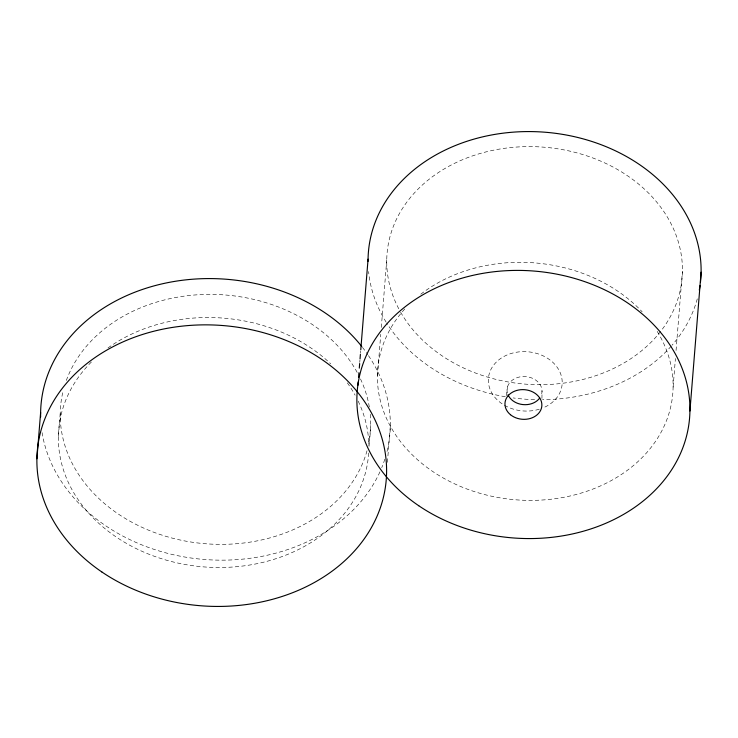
<?xml version="1.0" encoding="UTF-8"?>
<svg xmlns="http://www.w3.org/2000/svg" width="738" height="738" viewBox="0 0 738 738"><rect width="100%" height="100%" fill="white"/><g stroke="black" fill="none" stroke-linecap="round" stroke-linejoin="round"><path stroke-width="0.55" stroke-dasharray="3.69 2.77" d="M541.941 398.437L542.024 390.956M58.376 436.435L60.239 413.298M359.757 362.395L359.941 360.107M360.495 353.216L360.679 350.928M369.009 446.379L370.697 425.448M377.441 375.559L380.753 334.323M381.306 327.451L386.749 259.868M387.404 462.339L390.31 426.213M673.111 387.136L675.418 358.502M676.054 350.476L682.419 271.446M506.213 395.725L507.578 386.62M697.29 298.853A166.723 133.846 4.6 0 1 672.004 345.264M671.248 346.113A166.723 133.846 4.6 0 1 542.559 399.728M534.635 399.655A166.723 133.846 4.6 0 1 513.178 397.939M505.355 396.749A166.723 133.846 4.6 0 1 386.758 323.161M386.159 322.192A166.723 133.846 4.6 0 1 368.576 271.529M398.769 308.798A148.015 118.827 4.6 0 1 544.45 147.231A148.015 118.827 4.6 0 1 661.405 330.421M660.722 331.307A148.015 118.827 4.6 0 1 524.709 384.074A148.015 118.827 4.6 0 1 399.295 309.785M657.18 331.371A148.015 118.827 4.6 0 1 612.3 480.004A148.015 118.827 4.6 0 1 421.214 462.892A148.015 118.827 4.6 0 1 404.95 308.788M420.798 294.194A148.015 118.827 4.6 0 1 642.18 311.851M507.403 393.013A17.518 14.068 4.6 0 1 526.056 376.62A17.518 14.068 4.6 0 1 540.769 396.315M539.266 409.239A36.965 29.677 4.6 0 1 488.482 377.736A36.965 29.677 4.6 0 1 544.939 356.758A36.965 29.677 4.6 0 1 544.072 407.459M368.465 355.615A175.063 140.543 4.6 0 1 386.426 453.787M384.83 459.184A175.063 140.543 4.6 0 1 381.74 467.661M379.941 471.831A175.063 140.543 4.6 0 1 196.539 558.712A175.063 140.543 4.6 0 1 42.075 432.606M362.478 347.377A175.063 140.543 4.6 0 1 367.828 354.674M370.264 414.295A155.423 124.777 4.6 0 1 368.363 445.337M367.017 450.77A155.423 124.777 4.6 0 1 183.172 540.631A155.423 124.777 4.6 0 1 63.339 390.144M66.319 380.476A155.423 124.777 4.6 0 1 205.063 294.444A155.423 124.777 4.6 0 1 357.524 373.041M360.495 378.945A155.423 124.777 4.6 0 1 369.406 407.616M368.659 453.031A155.423 124.777 4.6 0 1 159.113 557.928A155.423 124.777 4.6 0 1 91.78 361.62M107.979 347.958A155.423 124.777 4.6 0 1 330.67 363.797M347.33 382.865A155.423 124.777 4.6 0 1 355.135 395.208M358.161 401.085A155.423 124.777 4.6 0 1 368.834 445.245"/><path stroke-width="1.11" d="M36.9 458.805L40.627 412.524M357.912 385.347L358.188 381.906M358.557 377.312L358.926 372.727M359.295 368.133L359.664 363.548M360.033 358.954L360.402 354.369M360.771 349.775L368.068 259.139M689.929 411.001L701.1 272.174M700.03 285.624A166.723 133.846 4.6 0 1 699.301 290.062M368.05 261.381A166.723 133.846 4.6 0 1 541.683 131.982A166.723 133.846 4.6 0 1 700.454 282.276M539.773 397.948A17.518 14.068 4.6 0 1 522.993 404.59A17.518 14.068 4.6 0 1 508.021 394.793M40.636 416.988A175.063 140.543 4.6 0 1 163.984 283.438A175.063 140.543 4.6 0 1 361.795 346.509M418.741 505.733A166.723 133.846 4.6 0 0 687.917 429.996A166.723 133.846 4.6 0 0 463.575 277.728A166.723 133.846 4.6 0 0 418.741 505.733M510.493 414.728A18.487 14.843 4.6 0 0 541.295 408.686A18.487 14.843 4.6 0 0 518.445 390.033A18.487 14.843 4.6 0 0 510.493 414.728M101.844 571.959A175.063 140.543 4.6 0 0 384.48 492.44A175.063 140.543 4.6 0 0 148.91 332.552A175.063 140.543 4.6 0 0 101.844 571.959"/></g></svg>
